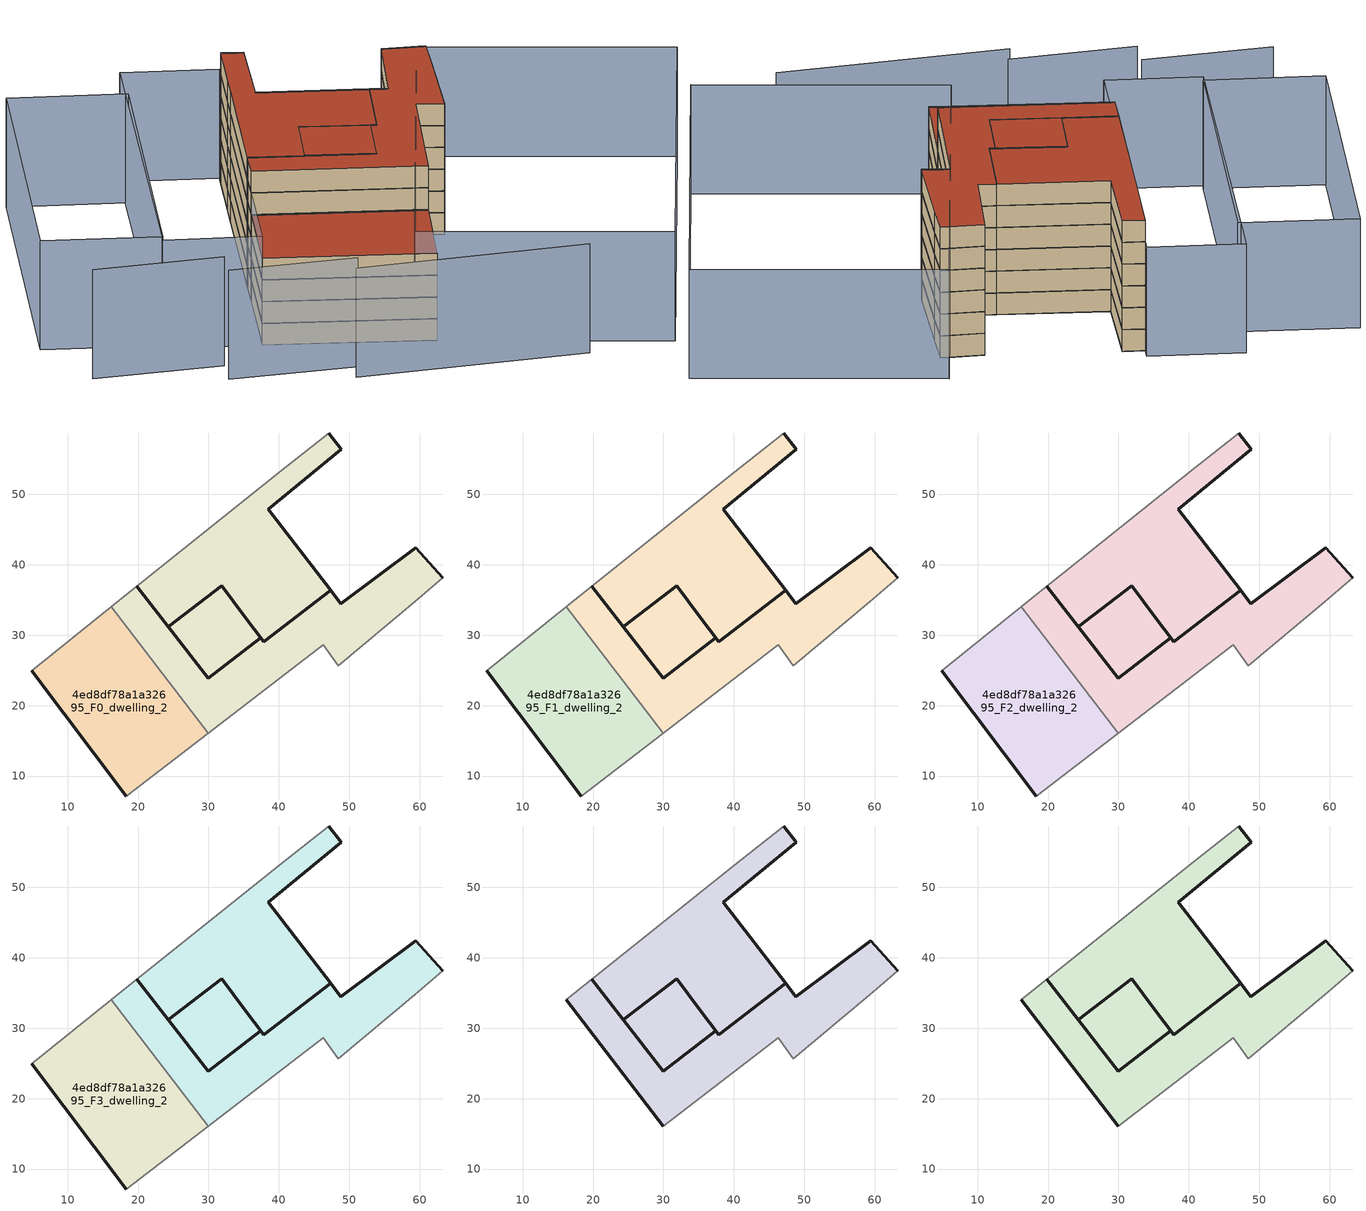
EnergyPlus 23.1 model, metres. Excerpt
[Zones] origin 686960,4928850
4ed8df78a1a32695_F0_dwelling_0
 floor ground (EU_floor_Construction): 48.42,25.63 59.29,34.73 63.31,38.17 59.44,42.42 48.82,34.45 47.35,36.36 37.86,29.08 37.86,29.07 37.43,29.64 29.95,23.87 24.3,31.2 24.27,31.18 19.84,36.94 16.19,34.01 29.97,16.07 46.32,28.61 z0; 47.35,36.36 37.86,29.07 37.86,29.08 z0; 47.35,36.36 38.5,47.88 48.87,56.42 47.08,58.72 39.72,52.88 36.77,50.53 19.84,36.94 24.26,31.18 24.27,31.18 24.3,31.2 24.3,31.21 31.91,37.05 35.18,32.61 37.86,29.07 z0; 37.86,29.07 35.18,32.61 31.91,37.05 24.3,31.21 24.3,31.2 29.95,23.87 37.43,29.64 z0
 wall outside (EU_wall_Construction): 24.27,31.18 19.84,36.94 / 47.08,58.72 48.87,56.42 38.5,47.88 47.35,36.36 37.86,29.08 37.86,29.07 35.18,32.61 31.91,37.05 24.3,31.21 24.3,31.2 z0:3
 wall adiabatic (EU_wall_Construction): 19.84,36.94 36.77,50.53 39.72,52.88 47.08,58.72 z0:3
 wall to 4ed8df78a1a32695_F0_dwelling_1 (EU_wall_Construction): 24.3,31.2 24.27,31.18 z0:3
4ed8df78a1a32695_F0_dwelling_1
 floor ground (EU_floor_Construction): 48.42,25.63 59.29,34.73 63.31,38.17 59.44,42.42 48.82,34.45 47.35,36.36 37.86,29.08 37.86,29.07 37.43,29.64 29.95,23.87 24.3,31.2 24.27,31.18 19.84,36.94 16.19,34.01 29.97,16.07 46.32,28.61 z0; 47.35,36.36 37.86,29.07 37.86,29.08 z0; 47.35,36.36 38.5,47.88 48.87,56.42 47.08,58.72 39.72,52.88 36.77,50.53 19.84,36.94 24.26,31.18 24.27,31.18 24.3,31.2 24.3,31.21 31.91,37.05 35.18,32.61 37.86,29.07 z0; 37.86,29.07 35.18,32.61 31.91,37.05 24.3,31.21 24.3,31.2 29.95,23.87 37.43,29.64 z0
 wall outside (EU_wall_Construction): 19.84,36.94 24.27,31.18 / 24.3,31.2 29.95,23.87 37.43,29.64 37.86,29.07 47.35,36.36 48.82,34.45 59.44,42.42 63.31,38.17 z0:3
 wall adiabatic (EU_wall_Construction): 63.31,38.17 59.29,34.73 48.42,25.63 46.32,28.61 29.97,16.07 / 16.19,34.01 19.84,36.94 z0:3
 wall to 4ed8df78a1a32695_F0_dwelling_2 (EU_wall_Construction): 29.97,16.07 16.19,34.01 z0:3
4ed8df78a1a32695_F0_dwelling_2
 floor ground (EU_floor_Construction): 29.97,16.07 16.19,34.01 4.88,24.93 18.35,7.16 z0
 wall outside (EU_wall_Construction): 18.35,7.16 4.88,24.93 z0:3
 wall adiabatic (EU_wall_Construction): 29.97,16.07 18.35,7.16 / 4.88,24.93 16.19,34.01 z0:3
4ed8df78a1a32695_F1_dwelling_0
 floor outside (EU_floor_Construction): 48.42,25.63 59.29,34.73 63.31,38.17 59.44,42.42 48.82,34.45 47.35,36.36 37.86,29.08 37.86,29.07 37.43,29.64 29.95,23.87 24.3,31.2 24.27,31.18 19.84,36.94 16.19,34.01 29.97,16.07 46.32,28.61 z3; 47.35,36.36 37.86,29.07 37.86,29.08 z3; 47.35,36.36 38.5,47.88 48.87,56.42 47.08,58.72 39.72,52.88 36.77,50.53 19.84,36.94 24.26,31.18 24.27,31.18 24.3,31.2 24.3,31.21 31.91,37.05 35.18,32.61 37.86,29.07 z3; 37.86,29.07 35.18,32.61 31.91,37.05 24.3,31.21 24.3,31.2 29.95,23.87 37.43,29.64 z3
 wall outside (EU_wall_Construction): 24.27,31.18 19.84,36.94 / 47.08,58.72 48.87,56.42 38.5,47.88 47.35,36.36 37.86,29.08 37.86,29.07 35.18,32.61 31.91,37.05 24.3,31.21 24.3,31.2 z3:6
 wall adiabatic (EU_wall_Construction): 19.84,36.94 36.77,50.53 39.72,52.88 47.08,58.72 z3:6
 wall to 4ed8df78a1a32695_F1_dwelling_1 (EU_wall_Construction): 24.3,31.2 24.27,31.18 z3:6
4ed8df78a1a32695_F1_dwelling_1
 floor to 4ed8df78a1a32695_F0_dwelling_1 (EU_floor_Construction): 48.42,25.63 59.29,34.73 63.31,38.17 59.44,42.42 48.82,34.45 47.35,36.36 37.86,29.08 37.86,29.07 37.43,29.64 29.95,23.87 24.3,31.2 24.27,31.18 19.84,36.94 16.19,34.01 29.97,16.07 46.32,28.61 z3; 47.35,36.36 37.86,29.07 37.86,29.08 z3; 47.35,36.36 38.5,47.88 48.87,56.42 47.08,58.72 39.72,52.88 36.77,50.53 19.84,36.94 24.26,31.18 24.27,31.18 24.3,31.2 24.3,31.21 31.91,37.05 35.18,32.61 37.86,29.07 z3; 37.86,29.07 35.18,32.61 31.91,37.05 24.3,31.21 24.3,31.2 29.95,23.87 37.43,29.64 z3
 wall outside (EU_wall_Construction): 19.84,36.94 24.27,31.18 / 24.3,31.2 29.95,23.87 37.43,29.64 37.86,29.07 47.35,36.36 48.82,34.45 59.44,42.42 63.31,38.17 z3:6
 wall adiabatic (EU_wall_Construction): 63.31,38.17 59.29,34.73 48.42,25.63 46.32,28.61 29.97,16.07 / 16.19,34.01 19.84,36.94 z3:6
 wall to 4ed8df78a1a32695_F1_dwelling_2 (EU_wall_Construction): 29.97,16.07 16.19,34.01 z3:6
4ed8df78a1a32695_F1_dwelling_2
 floor to 4ed8df78a1a32695_F0_dwelling_2 (EU_floor_Construction): 29.97,16.07 16.19,34.01 4.88,24.93 18.35,7.16 z3
 wall outside (EU_wall_Construction): 18.35,7.16 4.88,24.93 z3:6
 wall adiabatic (EU_wall_Construction): 29.97,16.07 18.35,7.16 / 4.88,24.93 16.19,34.01 z3:6
4ed8df78a1a32695_F2_dwelling_0
 floor outside (EU_floor_Construction): 48.42,25.63 59.29,34.73 63.31,38.17 59.44,42.42 48.82,34.45 47.35,36.36 37.86,29.08 37.86,29.07 37.43,29.64 29.95,23.87 24.3,31.2 24.27,31.18 19.84,36.94 16.19,34.01 29.97,16.07 46.32,28.61 z6; 47.35,36.36 37.86,29.07 37.86,29.08 z6; 47.35,36.36 38.5,47.88 48.87,56.42 47.08,58.72 39.72,52.88 36.77,50.53 19.84,36.94 24.26,31.18 24.27,31.18 24.3,31.2 24.3,31.21 31.91,37.05 35.18,32.61 37.86,29.07 z6; 37.86,29.07 35.18,32.61 31.91,37.05 24.3,31.21 24.3,31.2 29.95,23.87 37.43,29.64 z6
 wall outside (EU_wall_Construction): 24.27,31.18 19.84,36.94 / 47.08,58.72 48.87,56.42 38.5,47.88 47.35,36.36 37.86,29.08 37.86,29.07 35.18,32.61 31.91,37.05 24.3,31.21 24.3,31.2 z6:9
 wall adiabatic (EU_wall_Construction): 19.84,36.94 36.77,50.53 39.72,52.88 47.08,58.72 z6:9
 wall to 4ed8df78a1a32695_F2_dwelling_1 (EU_wall_Construction): 24.3,31.2 24.27,31.18 z6:9
4ed8df78a1a32695_F2_dwelling_1
 floor to 4ed8df78a1a32695_F1_dwelling_1 (EU_floor_Construction): 48.42,25.63 59.29,34.73 63.31,38.17 59.44,42.42 48.82,34.45 47.35,36.36 37.86,29.08 37.86,29.07 37.43,29.64 29.95,23.87 24.3,31.2 24.27,31.18 19.84,36.94 16.19,34.01 29.97,16.07 46.32,28.61 z6; 47.35,36.36 37.86,29.07 37.86,29.08 z6; 47.35,36.36 38.5,47.88 48.87,56.42 47.08,58.72 39.72,52.88 36.77,50.53 19.84,36.94 24.26,31.18 24.27,31.18 24.3,31.2 24.3,31.21 31.91,37.05 35.18,32.61 37.86,29.07 z6; 37.86,29.07 35.18,32.61 31.91,37.05 24.3,31.21 24.3,31.2 29.95,23.87 37.43,29.64 z6
 wall outside (EU_wall_Construction): 19.84,36.94 24.27,31.18 / 24.3,31.2 29.95,23.87 37.43,29.64 37.86,29.07 47.35,36.36 48.82,34.45 59.44,42.42 63.31,38.17 z6:9
 wall adiabatic (EU_wall_Construction): 63.31,38.17 59.29,34.73 48.42,25.63 46.32,28.61 29.97,16.07 / 16.19,34.01 19.84,36.94 z6:9
 wall to 4ed8df78a1a32695_F2_dwelling_2 (EU_wall_Construction): 29.97,16.07 16.19,34.01 z6:9
4ed8df78a1a32695_F2_dwelling_2
 floor to 4ed8df78a1a32695_F1_dwelling_2 (EU_floor_Construction): 29.97,16.07 16.19,34.01 4.88,24.93 18.35,7.16 z6
 wall outside (EU_wall_Construction): 18.35,7.16 4.88,24.93 z6:9
 wall adiabatic (EU_wall_Construction): 29.97,16.07 18.35,7.16 / 4.88,24.93 16.19,34.01 z6:9
4ed8df78a1a32695_F3_dwelling_0
 floor outside (EU_floor_Construction): 48.42,25.63 59.29,34.73 63.31,38.17 59.44,42.42 48.82,34.45 47.35,36.36 37.86,29.08 37.86,29.07 37.43,29.64 29.95,23.87 24.3,31.2 24.27,31.18 19.84,36.94 16.19,34.01 29.97,16.07 46.32,28.61 z9; 47.35,36.36 37.86,29.07 37.86,29.08 z9; 47.35,36.36 38.5,47.88 48.87,56.42 47.08,58.72 39.72,52.88 36.77,50.53 19.84,36.94 24.26,31.18 24.27,31.18 24.3,31.2 24.3,31.21 31.91,37.05 35.18,32.61 37.86,29.07 z9; 37.86,29.07 35.18,32.61 31.91,37.05 24.3,31.21 24.3,31.2 29.95,23.87 37.43,29.64 z9
 wall outside (EU_wall_Construction): 24.27,31.18 19.84,36.94 / 47.08,58.72 48.87,56.42 38.5,47.88 47.35,36.36 37.86,29.08 37.86,29.07 35.18,32.61 31.91,37.05 24.3,31.21 24.3,31.2 z9:12
 wall adiabatic (EU_wall_Construction): 19.84,36.94 36.77,50.53 39.72,52.88 47.08,58.72 z9:12
 wall to 4ed8df78a1a32695_F3_dwelling_1 (EU_wall_Construction): 24.3,31.2 24.27,31.18 z9:12
4ed8df78a1a32695_F3_dwelling_1
 floor to 4ed8df78a1a32695_F2_dwelling_1 (EU_floor_Construction): 48.42,25.63 59.29,34.73 63.31,38.17 59.44,42.42 48.82,34.45 47.35,36.36 37.86,29.08 37.86,29.07 37.43,29.64 29.95,23.87 24.3,31.2 24.27,31.18 19.84,36.94 16.19,34.01 29.97,16.07 46.32,28.61 z9; 47.35,36.36 37.86,29.07 37.86,29.08 z9; 47.35,36.36 38.5,47.88 48.87,56.42 47.08,58.72 39.72,52.88 36.77,50.53 19.84,36.94 24.26,31.18 24.27,31.18 24.3,31.2 24.3,31.21 31.91,37.05 35.18,32.61 37.86,29.07 z9; 37.86,29.07 35.18,32.61 31.91,37.05 24.3,31.21 24.3,31.2 29.95,23.87 37.43,29.64 z9
 wall outside (EU_wall_Construction): 19.84,36.94 24.27,31.18 / 24.3,31.2 29.95,23.87 37.43,29.64 37.86,29.07 47.35,36.36 48.82,34.45 59.44,42.42 63.31,38.17 z9:12
 wall adiabatic (EU_wall_Construction): 63.31,38.17 59.29,34.73 48.42,25.63 46.32,28.61 29.97,16.07 / 16.19,34.01 19.84,36.94 z9:12
 wall to 4ed8df78a1a32695_F3_dwelling_2 (EU_wall_Construction): 29.97,16.07 16.19,34.01 z9:12
4ed8df78a1a32695_F3_dwelling_2
 floor to 4ed8df78a1a32695_F2_dwelling_2 (EU_floor_Construction): 29.97,16.07 16.19,34.01 4.88,24.93 18.35,7.16 z9
 wall outside (EU_wall_Construction): 18.35,7.16 4.88,24.93 z9:12
 wall adiabatic (EU_wall_Construction): 29.97,16.07 18.35,7.16 / 4.88,24.93 16.19,34.01 z9:12
 roof outside (EU_roof_Construction): 16.19,34.01 29.97,16.07 18.35,7.16 4.88,24.93 z12
4ed8df78a1a32695_F4_dwelling_0
 floor outside (EU_floor_Construction): 48.42,25.63 59.29,34.73 63.31,38.17 59.44,42.42 48.82,34.45 47.35,36.36 37.86,29.08 37.86,29.07 37.43,29.64 29.95,23.87 24.3,31.2 24.27,31.18 19.84,36.94 16.19,34.01 29.97,16.07 46.32,28.61 z12; 47.35,36.36 37.86,29.07 37.86,29.08 z12; 47.35,36.36 38.5,47.88 48.87,56.42 47.08,58.72 39.72,52.88 36.77,50.53 19.84,36.94 24.26,31.18 24.27,31.18 24.3,31.2 24.3,31.21 31.91,37.05 35.18,32.61 37.86,29.07 z12; 37.86,29.07 35.18,32.61 31.91,37.05 24.3,31.21 24.3,31.2 29.95,23.87 37.43,29.64 z12
 wall outside (EU_wall_Construction): 24.27,31.18 19.84,36.94 / 47.08,58.72 48.87,56.42 38.5,47.88 47.35,36.36 37.86,29.08 37.86,29.07 35.18,32.61 31.91,37.05 24.3,31.21 24.3,31.2 z12:15
 wall adiabatic (EU_wall_Construction): 19.84,36.94 36.77,50.53 39.72,52.88 47.08,58.72 z12:15
 wall to 4ed8df78a1a32695_F4_dwelling_1 (EU_wall_Construction): 24.3,31.2 24.27,31.18 z12:15
4ed8df78a1a32695_F4_dwelling_1
 floor to 4ed8df78a1a32695_F3_dwelling_1 (EU_floor_Construction): 48.42,25.63 59.29,34.73 63.31,38.17 59.44,42.42 48.82,34.45 47.35,36.36 37.86,29.08 37.86,29.07 37.43,29.64 29.95,23.87 24.3,31.2 24.27,31.18 19.84,36.94 16.19,34.01 29.97,16.07 46.32,28.61 z12; 47.35,36.36 37.86,29.07 37.86,29.08 z12; 47.35,36.36 38.5,47.88 48.87,56.42 47.08,58.72 39.72,52.88 36.77,50.53 19.84,36.94 24.26,31.18 24.27,31.18 24.3,31.2 24.3,31.21 31.91,37.05 35.18,32.61 37.86,29.07 z12; 37.86,29.07 35.18,32.61 31.91,37.05 24.3,31.21 24.3,31.2 29.95,23.87 37.43,29.64 z12
 wall outside (EU_wall_Construction): 29.97,16.07 16.19,34.01 / 19.84,36.94 24.27,31.18 / 24.3,31.2 29.95,23.87 37.43,29.64 37.86,29.07 47.35,36.36 48.82,34.45 59.44,42.42 63.31,38.17 z12:15
 wall adiabatic (EU_wall_Construction): 63.31,38.17 59.29,34.73 48.42,25.63 46.32,28.61 29.97,16.07 / 16.19,34.01 19.84,36.94 z12:15
4ed8df78a1a32695_F5_dwelling_0
 floor outside (EU_floor_Construction): 48.42,25.63 59.29,34.73 63.31,38.17 59.44,42.42 48.82,34.45 47.35,36.36 37.86,29.08 37.86,29.07 37.43,29.64 29.95,23.87 24.3,31.2 24.27,31.18 19.84,36.94 16.19,34.01 29.97,16.07 46.32,28.61 z15; 47.35,36.36 37.86,29.07 37.86,29.08 z15; 47.35,36.36 38.5,47.88 48.87,56.42 47.08,58.72 39.72,52.88 36.77,50.53 19.84,36.94 24.26,31.18 24.27,31.18 24.3,31.2 24.3,31.21 31.91,37.05 35.18,32.61 37.86,29.07 z15; 37.86,29.07 35.18,32.61 31.91,37.05 24.3,31.21 24.3,31.2 29.95,23.87 37.43,29.64 z15
 wall outside (EU_wall_Construction): 24.27,31.18 19.84,36.94 / 47.08,58.72 48.87,56.42 38.5,47.88 47.35,36.36 37.86,29.08 37.86,29.07 35.18,32.61 31.91,37.05 24.3,31.21 24.3,31.2 z15:18
 wall adiabatic (EU_wall_Construction): 19.84,36.94 36.77,50.53 39.72,52.88 47.08,58.72 z15:18
 wall to 4ed8df78a1a32695_F5_dwelling_1 (EU_wall_Construction): 24.3,31.2 24.27,31.18 z15:18
 roof outside (EU_roof_Construction): 47.35,36.36 37.86,29.08 37.86,29.07 z18; 47.08,58.72 48.87,56.42 38.5,47.88 47.35,36.36 37.86,29.07 35.18,32.61 31.91,37.05 24.3,31.21 24.3,31.2 24.27,31.18 24.26,31.18 19.84,36.94 36.77,50.53 39.72,52.88 z18; 59.44,42.42 63.31,38.17 59.29,34.73 48.42,25.63 46.32,28.61 29.97,16.07 16.19,34.01 19.84,36.94 24.27,31.18 24.3,31.2 29.95,23.87 37.43,29.64 37.86,29.07 37.86,29.08 47.35,36.36 48.82,34.45 z18; 35.18,32.61 37.86,29.07 37.43,29.64 29.95,23.87 24.3,31.2 24.3,31.21 31.91,37.05 z18
4ed8df78a1a32695_F5_dwelling_1
 floor to 4ed8df78a1a32695_F4_dwelling_1 (EU_floor_Construction): 48.42,25.63 59.29,34.73 63.31,38.17 59.44,42.42 48.82,34.45 47.35,36.36 37.86,29.08 37.86,29.07 37.43,29.64 29.95,23.87 24.3,31.2 24.27,31.18 19.84,36.94 16.19,34.01 29.97,16.07 46.32,28.61 z15; 47.35,36.36 37.86,29.07 37.86,29.08 z15; 47.35,36.36 38.5,47.88 48.87,56.42 47.08,58.72 39.72,52.88 36.77,50.53 19.84,36.94 24.26,31.18 24.27,31.18 24.3,31.2 24.3,31.21 31.91,37.05 35.18,32.61 37.86,29.07 z15; 37.86,29.07 35.18,32.61 31.91,37.05 24.3,31.21 24.3,31.2 29.95,23.87 37.43,29.64 z15
 wall outside (EU_wall_Construction): 29.97,16.07 16.19,34.01 / 19.84,36.94 24.27,31.18 / 24.3,31.2 29.95,23.87 37.43,29.64 37.86,29.07 47.35,36.36 48.82,34.45 59.44,42.42 63.31,38.17 z15:18
 wall adiabatic (EU_wall_Construction): 63.31,38.17 59.29,34.73 48.42,25.63 46.32,28.61 29.97,16.07 / 16.19,34.01 19.84,36.94 z15:18
 roof outside (EU_roof_Construction): 47.35,36.36 37.86,29.08 37.86,29.07 z18; 47.08,58.72 48.87,56.42 38.5,47.88 47.35,36.36 37.86,29.07 35.18,32.61 31.91,37.05 24.3,31.21 24.3,31.2 24.27,31.18 24.26,31.18 19.84,36.94 36.77,50.53 39.72,52.88 z18; 59.44,42.42 63.31,38.17 59.29,34.73 48.42,25.63 46.32,28.61 29.97,16.07 16.19,34.01 19.84,36.94 24.27,31.18 24.3,31.2 29.95,23.87 37.43,29.64 37.86,29.07 37.86,29.08 47.35,36.36 48.82,34.45 z18; 35.18,32.61 37.86,29.07 37.43,29.64 29.95,23.87 24.3,31.2 24.3,31.21 31.91,37.05 z18
shading: 2.56,9.17 25.54,-11.27 / -6.88,22.37 5.57,10.94 / -16.26,36.93 -3.48,25.28 / 86.36,15.06 34.79,-18.28 / 34.79,-18.28 16.81,9.54 / 16.81,9.54 68.38,42.87 / 68.38,42.87 86.36,15.06 / 48.53,59.86 4.88,24.93 / 4.88,24.93 -3.07,34.87 / -3.07,34.87 40.58,69.8 / 40.58,69.8 48.53,59.86 / 35.33,65.13 -2.11,35.52 / -2.11,35.52 -11.79,47.77 / -11.79,47.77 25.65,77.37 / 25.65,77.37 35.33,65.13 z0:15
[Building]
EU S2 Campaign: North Axis=0; Terrain=City; Solar Distribution=FullExterior
[Site:Location]
Bologna: Latitude=44.5; Longitude=11.25; Time Zone=1; Elevation=37
[SizingPeriod:WeatherFileDays]
AnnualSizingPeriod: Begin Month=1; Begin Day of Month=1; End Month=12; End Day of Month=31; Day of Week for Start Day=Monday; Use Weather File Daylight Saving Period=No; Use Weather File Rain and Snow Indicators=No
[MATERIAL]
EU_InternalMass_Material: Roughness=MediumRough; Thickness=0.1; Conductivity=1; Density=1800; Specific Heat=900; Thermal Absorptance=0.9; Solar Absorptance=0.7; Visible Absorptance=0.7
[MATERIAL:NOMASS] Roughness=MediumRough; Thermal Absorptance=0.9; Solar Absorptance=0.7; Visible Absorptance=0.7
Name | Thermal Resistance
EU_wall_NoMass | 0.905828
EU_roof_NoMass | 0.37593
EU_floor_NoMass | 0.67114
[CONSTRUCTION]
EU_wall_Construction: EU_wall_NoMass
EU_roof_Construction: EU_roof_NoMass
EU_floor_Construction: EU_floor_NoMass
EU_InternalMass_Construction: EU_InternalMass_Material
[ZONE] Type=1; Multiplier=1; Ceiling Height=autocalculate; Floor Area=autocalculate; Part of Total Floor Area=Yes
Name | Volume
4ed8df78a1a32695_F0_dwelling_0; 4ed8df78a1a32695_F1_dwelling_0; 4ed8df78a1a32695_F2_dwelling_0; 4ed8df78a1a32695_F3_dwelling_0; 4ed8df78a1a32695_F4_dwelling_0; 4ed8df78a1a32695_F5_dwelling_0; 4ed8df78a1a32695_F0_dwelling_1; 4ed8df78a1a32695_F1_dwelling_1; 4ed8df78a1a32695_F2_dwelling_1; 4ed8df78a1a32695_F3_dwelling_1; 4ed8df78a1a32695_F4_dwelling_1; 4ed8df78a1a32695_F5_dwelling_1 | 2227.37
4ed8df78a1a32695_F0_dwelling_2; 4ed8df78a1a32695_F1_dwelling_2; 4ed8df78a1a32695_F2_dwelling_2; 4ed8df78a1a32695_F3_dwelling_2 | 981.688
[INTERNALMASS] Construction=EU_InternalMass_Construction
Name | Zone or ZoneList | Surface Area
4ed8df78a1a32695_F0_dwelling_0_EU_InternalMass | 4ed8df78a1a32695_F0_dwelling_0 | 320.152
4ed8df78a1a32695_F0_dwelling_1_EU_InternalMass | 4ed8df78a1a32695_F0_dwelling_1 | 334.383
4ed8df78a1a32695_F0_dwelling_2_EU_InternalMass | 4ed8df78a1a32695_F0_dwelling_2 | 327.231
4ed8df78a1a32695_F1_dwelling_0_EU_InternalMass | 4ed8df78a1a32695_F1_dwelling_0 | 320.152
4ed8df78a1a32695_F1_dwelling_1_EU_InternalMass | 4ed8df78a1a32695_F1_dwelling_1 | 334.383
4ed8df78a1a32695_F1_dwelling_2_EU_InternalMass | 4ed8df78a1a32695_F1_dwelling_2 | 327.231
4ed8df78a1a32695_F2_dwelling_0_EU_InternalMass | 4ed8df78a1a32695_F2_dwelling_0 | 320.152
4ed8df78a1a32695_F2_dwelling_1_EU_InternalMass | 4ed8df78a1a32695_F2_dwelling_1 | 334.383
4ed8df78a1a32695_F2_dwelling_2_EU_InternalMass | 4ed8df78a1a32695_F2_dwelling_2 | 327.231
4ed8df78a1a32695_F3_dwelling_0_EU_InternalMass | 4ed8df78a1a32695_F3_dwelling_0 | 320.152
4ed8df78a1a32695_F3_dwelling_1_EU_InternalMass | 4ed8df78a1a32695_F3_dwelling_1 | 334.383
4ed8df78a1a32695_F3_dwelling_2_EU_InternalMass | 4ed8df78a1a32695_F3_dwelling_2 | 327.231
4ed8df78a1a32695_F4_dwelling_0_EU_InternalMass | 4ed8df78a1a32695_F4_dwelling_0 | 490.887
4ed8df78a1a32695_F4_dwelling_1_EU_InternalMass | 4ed8df78a1a32695_F4_dwelling_1 | 490.881
4ed8df78a1a32695_F5_dwelling_0_EU_InternalMass | 4ed8df78a1a32695_F5_dwelling_0 | 490.887
4ed8df78a1a32695_F5_dwelling_1_EU_InternalMass | 4ed8df78a1a32695_F5_dwelling_1 | 490.881
[OTHEREQUIPMENT] Fuel Type=Electricity; Design Level Calculation Method=Watts/Area; Power per Zone Floor Area=1; Fraction Latent=0; Fraction Radiant=0; Fraction Lost=0; Carbon Dioxide Generation Rate=0; EndUse Subcategory=EU_Step8_InternalGains
Name | Zone or ZoneList or Space or SpaceList | Schedule
EU_Step8_InternalGain_4ed8df78a1a32695_F0_dwelling_0_f000 | 4ed8df78a1a32695_F0_dwelling_0 | EU_Step8_GainSchedule_4ed8df78a1a32695_F0_dwelling_0_f000
EU_Step8_InternalGain_4ed8df78a1a32695_F0_dwelling_1_f000 | 4ed8df78a1a32695_F0_dwelling_1 | EU_Step8_GainSchedule_4ed8df78a1a32695_F0_dwelling_1_f000
EU_Step8_InternalGain_4ed8df78a1a32695_F0_dwelling_2_f000 | 4ed8df78a1a32695_F0_dwelling_2 | EU_Step8_GainSchedule_4ed8df78a1a32695_F0_dwelling_2_f000
EU_Step8_InternalGain_4ed8df78a1a32695_F1_dwelling_0_f000 | 4ed8df78a1a32695_F1_dwelling_0 | EU_Step8_GainSchedule_4ed8df78a1a32695_F1_dwelling_0_f000
EU_Step8_InternalGain_4ed8df78a1a32695_F1_dwelling_1_f000 | 4ed8df78a1a32695_F1_dwelling_1 | EU_Step8_GainSchedule_4ed8df78a1a32695_F1_dwelling_1_f000
EU_Step8_InternalGain_4ed8df78a1a32695_F1_dwelling_2_f000 | 4ed8df78a1a32695_F1_dwelling_2 | EU_Step8_GainSchedule_4ed8df78a1a32695_F1_dwelling_2_f000
EU_Step8_InternalGain_4ed8df78a1a32695_F2_dwelling_0_f000 | 4ed8df78a1a32695_F2_dwelling_0 | EU_Step8_GainSchedule_4ed8df78a1a32695_F2_dwelling_0_f000
EU_Step8_InternalGain_4ed8df78a1a32695_F2_dwelling_1_f000 | 4ed8df78a1a32695_F2_dwelling_1 | EU_Step8_GainSchedule_4ed8df78a1a32695_F2_dwelling_1_f000
EU_Step8_InternalGain_4ed8df78a1a32695_F2_dwelling_2_f000 | 4ed8df78a1a32695_F2_dwelling_2 | EU_Step8_GainSchedule_4ed8df78a1a32695_F2_dwelling_2_f000
EU_Step8_InternalGain_4ed8df78a1a32695_F3_dwelling_0_f000 | 4ed8df78a1a32695_F3_dwelling_0 | EU_Step8_GainSchedule_4ed8df78a1a32695_F3_dwelling_0_f000
EU_Step8_InternalGain_4ed8df78a1a32695_F3_dwelling_1_f000 | 4ed8df78a1a32695_F3_dwelling_1 | EU_Step8_GainSchedule_4ed8df78a1a32695_F3_dwelling_1_f000
EU_Step8_InternalGain_4ed8df78a1a32695_F3_dwelling_2_f000 | 4ed8df78a1a32695_F3_dwelling_2 | EU_Step8_GainSchedule_4ed8df78a1a32695_F3_dwelling_2_f000
EU_Step8_InternalGain_4ed8df78a1a32695_F4_dwelling_0_f000 | 4ed8df78a1a32695_F4_dwelling_0 | EU_Step8_GainSchedule_4ed8df78a1a32695_F4_dwelling_0_f000
EU_Step8_InternalGain_4ed8df78a1a32695_F4_dwelling_1_f000 | 4ed8df78a1a32695_F4_dwelling_1 | EU_Step8_GainSchedule_4ed8df78a1a32695_F4_dwelling_1_f000
EU_Step8_InternalGain_4ed8df78a1a32695_F5_dwelling_0_f000 | 4ed8df78a1a32695_F5_dwelling_0 | EU_Step8_GainSchedule_4ed8df78a1a32695_F5_dwelling_0_f000
EU_Step8_InternalGain_4ed8df78a1a32695_F5_dwelling_1_f000 | 4ed8df78a1a32695_F5_dwelling_1 | EU_Step8_GainSchedule_4ed8df78a1a32695_F5_dwelling_1_f000
[ZONEVENTILATION:DESIGNFLOWRATE] Schedule=EU_AlwaysOn; Design Flow Rate Calculation Method=AirChanges/Hour; Air Changes per Hour=0.73129; Ventilation Type=Natural; Fan Pressure Rise=0; Fan Total Efficiency=1; Constant Term Coefficient=1; Temperature Term Coefficient=0; Velocity Term Coefficient=0; Velocity Squared Term Coefficient=0; Minimum Indoor Temperature=-100; Maximum Indoor Temperature=100; Delta Temperature=-100; Minimum Outdoor Temperature=-100; Maximum Outdoor Temperature=100; Maximum Wind Speed=40
Name | Zone or ZoneList or Space or SpaceList
EU_ConstantAir_4ed8df78a1a32695_F0_dwelling_0 | 4ed8df78a1a32695_F0_dwelling_0
EU_ConstantAir_4ed8df78a1a32695_F0_dwelling_1 | 4ed8df78a1a32695_F0_dwelling_1
EU_ConstantAir_4ed8df78a1a32695_F0_dwelling_2 | 4ed8df78a1a32695_F0_dwelling_2
EU_ConstantAir_4ed8df78a1a32695_F1_dwelling_0 | 4ed8df78a1a32695_F1_dwelling_0
EU_ConstantAir_4ed8df78a1a32695_F1_dwelling_1 | 4ed8df78a1a32695_F1_dwelling_1
EU_ConstantAir_4ed8df78a1a32695_F1_dwelling_2 | 4ed8df78a1a32695_F1_dwelling_2
EU_ConstantAir_4ed8df78a1a32695_F2_dwelling_0 | 4ed8df78a1a32695_F2_dwelling_0
EU_ConstantAir_4ed8df78a1a32695_F2_dwelling_1 | 4ed8df78a1a32695_F2_dwelling_1
EU_ConstantAir_4ed8df78a1a32695_F2_dwelling_2 | 4ed8df78a1a32695_F2_dwelling_2
EU_ConstantAir_4ed8df78a1a32695_F3_dwelling_0 | 4ed8df78a1a32695_F3_dwelling_0
EU_ConstantAir_4ed8df78a1a32695_F3_dwelling_1 | 4ed8df78a1a32695_F3_dwelling_1
EU_ConstantAir_4ed8df78a1a32695_F3_dwelling_2 | 4ed8df78a1a32695_F3_dwelling_2
EU_ConstantAir_4ed8df78a1a32695_F4_dwelling_0 | 4ed8df78a1a32695_F4_dwelling_0
EU_ConstantAir_4ed8df78a1a32695_F4_dwelling_1 | 4ed8df78a1a32695_F4_dwelling_1
EU_ConstantAir_4ed8df78a1a32695_F5_dwelling_0 | 4ed8df78a1a32695_F5_dwelling_0
EU_ConstantAir_4ed8df78a1a32695_F5_dwelling_1 | 4ed8df78a1a32695_F5_dwelling_1
[HVACTEMPLATE:THERMOSTAT] Constant Heating Setpoint=20; Constant Cooling Setpoint=50
EU_HeatOnly_4ed8df78a1a32695_F0_dwelling_0; EU_HeatOnly_4ed8df78a1a32695_F0_dwelling_1; EU_HeatOnly_4ed8df78a1a32695_F0_dwelling_2; EU_HeatOnly_4ed8df78a1a32695_F1_dwelling_0; EU_HeatOnly_4ed8df78a1a32695_F1_dwelling_1; EU_HeatOnly_4ed8df78a1a32695_F1_dwelling_2; EU_HeatOnly_4ed8df78a1a32695_F2_dwelling_0; EU_HeatOnly_4ed8df78a1a32695_F2_dwelling_1; EU_HeatOnly_4ed8df78a1a32695_F2_dwelling_2; EU_HeatOnly_4ed8df78a1a32695_F3_dwelling_0; EU_HeatOnly_4ed8df78a1a32695_F3_dwelling_1; EU_HeatOnly_4ed8df78a1a32695_F3_dwelling_2; EU_HeatOnly_4ed8df78a1a32695_F4_dwelling_0; EU_HeatOnly_4ed8df78a1a32695_F4_dwelling_1; EU_HeatOnly_4ed8df78a1a32695_F5_dwelling_0; EU_HeatOnly_4ed8df78a1a32695_F5_dwelling_1
[HVACTEMPLATE:ZONE:IDEALLOADSAIRSYSTEM] System Availability Schedule=EU_AlwaysOn; Maximum Heating Supply Air Temperature=50; Minimum Cooling Supply Air Temperature=13; Maximum Heating Supply Air Humidity Ratio=0.0156; Minimum Cooling Supply Air Humidity Ratio=0.0077; Heating Limit=NoLimit; Cooling Limit=NoLimit; Heating Availability Schedule=EU_AlwaysOn; Cooling Availability Schedule=EU_CoolingOff; Dehumidification Control Type=ConstantSensibleHeatRatio; Cooling Sensible Heat Ratio=0.7; Dehumidification Setpoint=60; Humidification Control Type=None; Humidification Setpoint=30; Outdoor Air Method=None; Outdoor Air Flow Rate per Person=0.00944; Outdoor Air Flow Rate per Zone Floor Area=0; Outdoor Air Flow Rate per Zone=0; Demand Controlled Ventilation Type=None; Outdoor Air Economizer Type=NoEconomizer; Heat Recovery Type=None; Sensible Heat Recovery Effectiveness=0.7; Latent Heat Recovery Effectiveness=0.65
Name | Template Thermostat
4ed8df78a1a32695_F0_dwelling_0 | EU_HeatOnly_4ed8df78a1a32695_F0_dwelling_0
4ed8df78a1a32695_F0_dwelling_1 | EU_HeatOnly_4ed8df78a1a32695_F0_dwelling_1
4ed8df78a1a32695_F0_dwelling_2 | EU_HeatOnly_4ed8df78a1a32695_F0_dwelling_2
4ed8df78a1a32695_F1_dwelling_0 | EU_HeatOnly_4ed8df78a1a32695_F1_dwelling_0
4ed8df78a1a32695_F1_dwelling_1 | EU_HeatOnly_4ed8df78a1a32695_F1_dwelling_1
4ed8df78a1a32695_F1_dwelling_2 | EU_HeatOnly_4ed8df78a1a32695_F1_dwelling_2
4ed8df78a1a32695_F2_dwelling_0 | EU_HeatOnly_4ed8df78a1a32695_F2_dwelling_0
4ed8df78a1a32695_F2_dwelling_1 | EU_HeatOnly_4ed8df78a1a32695_F2_dwelling_1
4ed8df78a1a32695_F2_dwelling_2 | EU_HeatOnly_4ed8df78a1a32695_F2_dwelling_2
4ed8df78a1a32695_F3_dwelling_0 | EU_HeatOnly_4ed8df78a1a32695_F3_dwelling_0
4ed8df78a1a32695_F3_dwelling_1 | EU_HeatOnly_4ed8df78a1a32695_F3_dwelling_1
4ed8df78a1a32695_F3_dwelling_2 | EU_HeatOnly_4ed8df78a1a32695_F3_dwelling_2
4ed8df78a1a32695_F4_dwelling_0 | EU_HeatOnly_4ed8df78a1a32695_F4_dwelling_0
4ed8df78a1a32695_F4_dwelling_1 | EU_HeatOnly_4ed8df78a1a32695_F4_dwelling_1
4ed8df78a1a32695_F5_dwelling_0 | EU_HeatOnly_4ed8df78a1a32695_F5_dwelling_0
4ed8df78a1a32695_F5_dwelling_1 | EU_HeatOnly_4ed8df78a1a32695_F5_dwelling_1
[SIZING:ZONE] Zone Cooling Design Supply Air Temperature Input Method=SupplyAirTemperature; Zone Cooling Design Supply Air Temperature=13; Zone Heating Design Supply Air Temperature Input Method=SupplyAirTemperature; Zone Heating Design Supply Air Temperature=50; Zone Cooling Design Supply Air Humidity Ratio=0.008; Zone Heating Design Supply Air Humidity Ratio=0.008; Cooling Design Air Flow Method=DesignDay; Cooling Design Air Flow Rate=0; Cooling Minimum Air Flow per Zone Floor Area=0.000762; Cooling Minimum Air Flow=0; Cooling Minimum Air Flow Fraction=0.2; Heating Design Air Flow Method=DesignDay; Heating Design Air Flow Rate=0; Heating Maximum Air Flow per Zone Floor Area=0.002032; Heating Maximum Air Flow=0.141576; Heating Maximum Air Flow Fraction=0.3; Account for Dedicated Outdoor Air System=No; Dedicated Outdoor Air System Control Strategy=NeutralSupplyAir; Dedicated Outdoor Air Low Setpoint Temperature for Design=autosize; Dedicated Outdoor Air High Setpoint Temperature for Design=autosize; Zone Load Sizing Method=Sensible Load Only No Latent Load; Zone Latent Cooling Design Supply Air Humidity Ratio Input Method=HumidityRatioDifference; Zone Cooling Design Supply Air Humidity Ratio Difference=0.005; Zone Latent Heating Design Supply Air Humidity Ratio Input Method=HumidityRatioDifference; Zone Humidification Design Supply Air Humidity Ratio Difference=0.005
4ed8df78a1a32695_F0_dwelling_0; 4ed8df78a1a32695_F0_dwelling_1; 4ed8df78a1a32695_F0_dwelling_2; 4ed8df78a1a32695_F1_dwelling_0; 4ed8df78a1a32695_F1_dwelling_1; 4ed8df78a1a32695_F1_dwelling_2; 4ed8df78a1a32695_F2_dwelling_0; 4ed8df78a1a32695_F2_dwelling_1; 4ed8df78a1a32695_F2_dwelling_2; 4ed8df78a1a32695_F3_dwelling_0; 4ed8df78a1a32695_F3_dwelling_1; 4ed8df78a1a32695_F3_dwelling_2; 4ed8df78a1a32695_F4_dwelling_0; 4ed8df78a1a32695_F4_dwelling_1; 4ed8df78a1a32695_F5_dwelling_0; 4ed8df78a1a32695_F5_dwelling_1
[SCHEDULE:CONSTANT]
Name | Hourly Value
EU_AlwaysOn | 1
EU_CoolingOff | 0
[SCHEDULE:FILE] Column Number=1; Rows to Skip at Top=0; Number of Hours of Data=8760; Column Separator=Comma; Interpolate to Timestep=No; Minutes per Item=60; Adjust Schedule for Daylight Savings=Yes
Name | File
EU_Step8_GainSchedule_4ed8df78a1a32695_F0_dwelling_0_f000 | ../../schedules/4ed8df78a1a32695/4ed8df78a1a32695_F0_dwelling_0_f000_gain.csv
EU_Step8_GainSchedule_4ed8df78a1a32695_F0_dwelling_1_f000 | ../../schedules/4ed8df78a1a32695/4ed8df78a1a32695_F0_dwelling_1_f000_gain.csv
EU_Step8_GainSchedule_4ed8df78a1a32695_F0_dwelling_2_f000 | ../../schedules/4ed8df78a1a32695/4ed8df78a1a32695_F0_dwelling_2_f000_gain.csv
EU_Step8_GainSchedule_4ed8df78a1a32695_F1_dwelling_0_f000 | ../../schedules/4ed8df78a1a32695/4ed8df78a1a32695_F1_dwelling_0_f000_gain.csv
EU_Step8_GainSchedule_4ed8df78a1a32695_F1_dwelling_1_f000 | ../../schedules/4ed8df78a1a32695/4ed8df78a1a32695_F1_dwelling_1_f000_gain.csv
EU_Step8_GainSchedule_4ed8df78a1a32695_F1_dwelling_2_f000 | ../../schedules/4ed8df78a1a32695/4ed8df78a1a32695_F1_dwelling_2_f000_gain.csv
EU_Step8_GainSchedule_4ed8df78a1a32695_F2_dwelling_0_f000 | ../../schedules/4ed8df78a1a32695/4ed8df78a1a32695_F2_dwelling_0_f000_gain.csv
EU_Step8_GainSchedule_4ed8df78a1a32695_F2_dwelling_1_f000 | ../../schedules/4ed8df78a1a32695/4ed8df78a1a32695_F2_dwelling_1_f000_gain.csv
EU_Step8_GainSchedule_4ed8df78a1a32695_F2_dwelling_2_f000 | ../../schedules/4ed8df78a1a32695/4ed8df78a1a32695_F2_dwelling_2_f000_gain.csv
EU_Step8_GainSchedule_4ed8df78a1a32695_F3_dwelling_0_f000 | ../../schedules/4ed8df78a1a32695/4ed8df78a1a32695_F3_dwelling_0_f000_gain.csv
EU_Step8_GainSchedule_4ed8df78a1a32695_F3_dwelling_1_f000 | ../../schedules/4ed8df78a1a32695/4ed8df78a1a32695_F3_dwelling_1_f000_gain.csv
EU_Step8_GainSchedule_4ed8df78a1a32695_F3_dwelling_2_f000 | ../../schedules/4ed8df78a1a32695/4ed8df78a1a32695_F3_dwelling_2_f000_gain.csv
EU_Step8_GainSchedule_4ed8df78a1a32695_F4_dwelling_0_f000 | ../../schedules/4ed8df78a1a32695/4ed8df78a1a32695_F4_dwelling_0_f000_gain.csv
EU_Step8_GainSchedule_4ed8df78a1a32695_F4_dwelling_1_f000 | ../../schedules/4ed8df78a1a32695/4ed8df78a1a32695_F4_dwelling_1_f000_gain.csv
EU_Step8_GainSchedule_4ed8df78a1a32695_F5_dwelling_0_f000 | ../../schedules/4ed8df78a1a32695/4ed8df78a1a32695_F5_dwelling_0_f000_gain.csv
EU_Step8_GainSchedule_4ed8df78a1a32695_F5_dwelling_1_f000 | ../../schedules/4ed8df78a1a32695/4ed8df78a1a32695_F5_dwelling_1_f000_gain.csv
